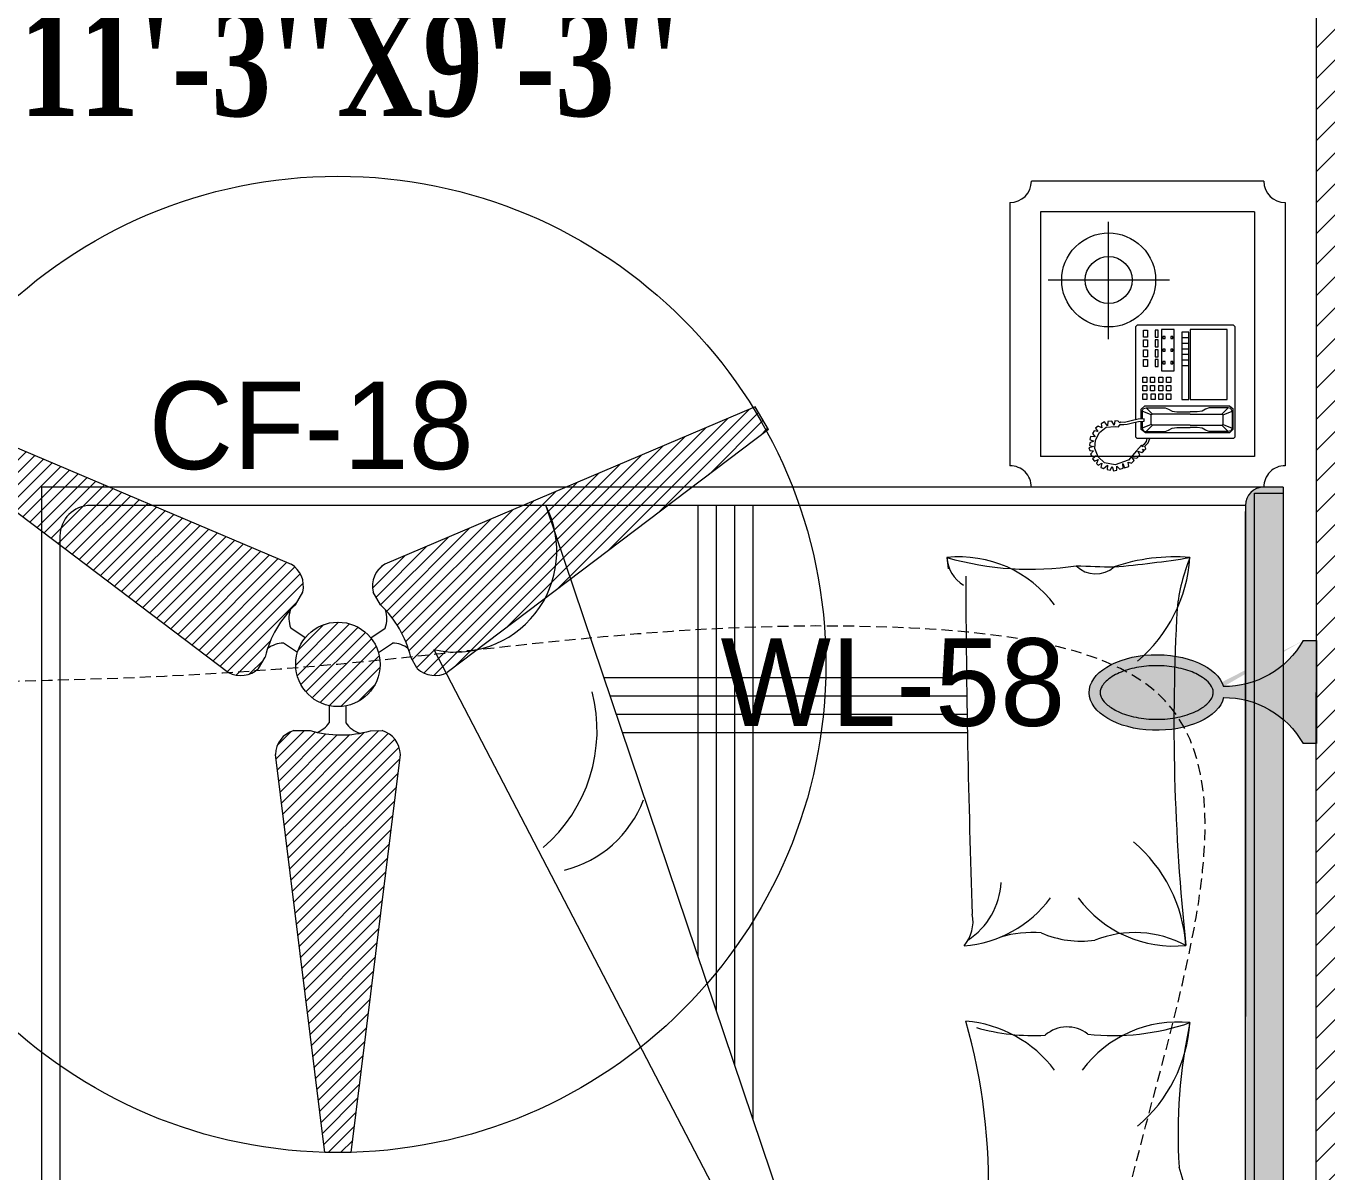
# Model space of a CAD drawing. Header units: inches. Extents: x 109699 to 44449955, y -10987 to 15824140.
# Drawn here: x 197647.9 to 197722.2, y -3392.6 to -3327.2 of the extents above; entities that cross this region are included whole.
import ezdxf

# ---------------------------------------------------------------- set-up
doc = ezdxf.new("R2010")
doc.units = ezdxf.units.IN
doc.header["$LTSCALE"] = 5
doc.header["$MEASUREMENT"] = 0
doc.linetypes.add('DASHED2', pattern=[0.375, 0.25, -0.125])
doc.layers.get('0').update_dxf_attribs({"color": 123})
for name, color, linetype, lineweight in [('@NORMAL', 7, 'Continuous', 5), ('E-CF-Ceiling-Fan', 30, 'Continuous', 13), ('E-Con-Point', 5, 'DASHED2', 13), ('E-WL-Wall-Light', 232, 'Continuous', 15), ('fixture', 255, 'Continuous', 0), ('ha', 252, 'Continuous', 5), ('WALL-1', 8, 'Continuous', 9)]:
    doc.layers.add(name, color=color, linetype=linetype, lineweight=lineweight)
doc.layers.add('FURNITUR', color=7, linetype='Continuous', lineweight=5, true_color=0xe8e8e8)
doc.layers.add('T', color=8, linetype='Continuous')
doc.styles.get("Standard").update_dxf_attribs({"font": 'times.ttf'})
doc.styles.add('style2', font='ARIALN.TTF', dxfattribs={"width": 0.75, "height": 3})

# ---------------------------------------------------------------- blocks, each defined once
blk = doc.blocks.new('tgfre')
at = {"layer": 'fixture'}
h = blk.add_hatch(color=256, dxfattribs=at)
edge = h.paths.add_edge_path()
edge.add_line((17689.79332129713, -2545028.964245582), (17718.97156130848, -2545028.964245582))
edge.add_ellipse((17718.97156130848, -2545027.915925581), major_axis=(0.7412741810021313, 0.7412741810021312), ratio=0.999999999963271, start_angle=225.0000000010522, end_angle=315.0000355364076)
edge.add_line((17720.01988130889, -2545027.915924931), (17720.01988130884, -2545027.915925581))
edge.add_line((17720.01988130884, -2545027.915925581), (17720.01988130884, -2545026.804643255))
edge.add_line((17720.01988130884, -2545026.804643255), (17719.45594405886, -2545026.804643255))
edge.add_line((17719.45594405886, -2545026.804643255), (17719.45594405886, -2545028.442643255))
edge.add_line((17719.45594405886, -2545028.442643255), (17659.91620128561, -2545028.442643255))
edge.add_line((17659.91620128561, -2545028.442643255), (17659.91620128561, -2545026.804643255))
edge.add_line((17659.91620128561, -2545026.804643255), (17659.56676128539, -2545026.804643255))
edge.add_line((17659.56676128539, -2545026.804643255), (17659.56676128539, -2545027.915925581))
edge.add_ellipse((17660.6150812858, -2545027.915925581), major_axis=(0.7412741809921982, 0.7412741809921981), ratio=0.9999999999881061, start_angle=134.9999999996593, end_angle=225.0001842073806)
edge.add_line((17660.61508465616, -2545028.964245581), (17660.61508128577, -2545028.964245581))
edge.add_line((17660.61508128577, -2545028.964245582), (17689.79332129713, -2545028.964245582))
blk.add_hatch(color=256, dxfattribs=at).paths.add_polyline_path([(17659.91620128561, -2545026.804643255), (17659.91620128561, -2545028.442643255), (17719.45594405886, -2545028.442643255), (17719.45594405886, -2545026.804643255)])
for p, q in [((17643.31780127913, -2545026.692885581), (17658.343721285, -2545026.692885581)), ((17659.56676128539, -2545026.804643255), (17659.56676128539, -2545097.740963253)), ((17659.56676128539, -2545026.804643255), (17720.01988130884, -2545026.804643255)), ((17659.91620128561, -2545028.442643255), (17659.91620128561, -2545026.804643255)), ((17659.91620128561, -2545026.804643255), (17719.45594405886, -2545026.804643255)), ((17719.45594405886, -2545026.804643255), (17720.01988130884, -2545026.804643255)), ((17719.45594405886, -2545026.804643255), (17719.45594405886, -2545028.442643255)), ((17720.01988130884, -2545026.804643255), (17720.01988130884, -2545027.915925581)), ((17720.01988130884, -2545097.740963253), (17720.01988130884, -2545026.804643255)), ((17721.2426569502, -2545026.716426946), (17736.26857695606, -2545026.716426946)), ((17642.09476127854, -2545027.915925581), (17642.09476127854, -2545041.194645581)), ((17643.84196127931, -2545028.440085581), (17657.81956128482, -2545028.440085581)), ((17643.84196127931, -2545028.440085581), (17643.84196127931, -2545040.670485581)), ((17657.81956128482, -2545028.440085581), (17657.81956128482, -2545040.670485581)), ((17659.56676128536, -2545027.915925581), (17659.56676128536, -2545041.194645581)), ((17719.45594405886, -2545028.442643255), (17659.91620128561, -2545028.442643255)), ((17720.01961694984, -2545027.939466946), (17720.01961694984, -2545041.218186945)), ((17721.76681695037, -2545028.463626945), (17735.74441695589, -2545028.463626945)), ((17721.76681695037, -2545028.463626945), (17721.76681695037, -2545040.694026945)), ((17735.74441695589, -2545028.463626945), (17735.74441695589, -2545040.694026945)), ((17737.49161695666, -2545027.939466946), (17737.49161695666, -2545041.218186945)), ((17660.61508128577, -2545028.964245582), (17689.79332129713, -2545028.964245582)), ((17660.61508128577, -2545028.964245582), (17660.61508128577, -2545094.945443253)), ((17689.79332129713, -2545028.964245582), (17660.9496985357, -2545028.964245582)), ((17718.97156130848, -2545028.964245582), (17689.79332129713, -2545028.964245582)), ((17718.97156130848, -2545094.945443253), (17718.97156130848, -2545028.964245582)), ((17729.63509071153, -2545039.852588492), (17729.63509071153, -2545029.03529376)), ((17650.40194669322, -2545029.560375268), (17650.32206470935, -2545029.640257252)), ((17650.32206470935, -2545029.640257252), (17650.32206470935, -2545035.152114148)), ((17650.40194669322, -2545029.560375268), (17656.71262343187, -2545029.560375268)), ((17650.56171066148, -2545029.99972618), (17650.56171066148, -2545032.116598757)), ((17654.55580986282, -2545029.99972618), (17650.56171066148, -2545029.99972618)), ((17654.55580986282, -2545032.116598757), (17654.55580986282, -2545029.99972618)), ((17654.91527879113, -2545029.879903204), (17655.07504275913, -2545029.680198244)), ((17654.91527879113, -2545034.712763236), (17654.91527879113, -2545029.879903204)), ((17655.07504275913, -2545029.80002122), (17655.03510176705, -2545029.959785188)), ((17655.03510176705, -2545029.959785188), (17655.03510176705, -2545031.038191972)), ((17655.03510176705, -2545029.959785188), (17655.39457069535, -2545030.319254116)), ((17655.07504275913, -2545029.680198244), (17656.2732725197, -2545029.680198244)), ((17655.23480672712, -2545029.720139236), (17655.07504275913, -2545029.80002122)), ((17655.23480672712, -2545029.720139236), (17656.19339053557, -2545029.720139236)), ((17655.43451168717, -2545030.239372132), (17655.23480672712, -2545029.720139236)), ((17655.99368557552, -2545030.239372132), (17656.19339053557, -2545029.720139236)), ((17656.39309549562, -2545029.959785188), (17656.03362656757, -2545030.319254116)), ((17656.19339053557, -2545029.720139236), (17656.35315450357, -2545029.80002122)), ((17656.2732725197, -2545029.680198244), (17656.47297747975, -2545029.879903204)), ((17656.35315450357, -2545029.80002122), (17656.39309549562, -2545029.959785188)), ((17656.39309549562, -2545029.959785188), (17656.39309549562, -2545031.038191972)), ((17656.47297747975, -2545029.879903204), (17656.47297747975, -2545034.672822244)), ((17656.71262343187, -2545029.560375268), (17656.79250541574, -2545029.640257252)), ((17656.79250541574, -2545029.640257252), (17656.79250541574, -2545035.152114148)), ((17655.39457069535, -2545030.319254116), (17655.43451168717, -2545030.239372132)), ((17655.39457069535, -2545032.116598757), (17655.39457069535, -2545030.319254116)), ((17655.99368557552, -2545030.239372132), (17655.43451168717, -2545030.239372132)), ((17656.03362656757, -2545030.319254116), (17655.99368557552, -2545030.239372132)), ((17656.03362656757, -2545032.116598757), (17656.03362656757, -2545030.319254116)), ((17655.03510176705, -2545031.038191972), (17655.11498375118, -2545031.237896932)), ((17655.11498375118, -2545031.237896932), (17655.23480672712, -2545031.437601892)), ((17655.23480672712, -2545031.437601892), (17655.27474771917, -2545031.717188836)), ((17656.19339053557, -2545031.437601892), (17656.15344954352, -2545031.717188836)), ((17656.31321351152, -2545031.237896932), (17656.19339053557, -2545031.437601892)), ((17656.39309549562, -2545031.038191972), (17656.31321351152, -2545031.237896932)), ((17650.56171066148, -2545032.116598757), (17654.55580986282, -2545032.116598757)), ((17650.72147462948, -2545032.19648074), (17650.72147462948, -2545032.59589066)), ((17654.55580986282, -2545032.19648074), (17650.72147462948, -2545032.19648074)), ((17651.04100256547, -2545032.19648074), (17651.04100256547, -2545032.59589066)), ((17651.3605305017, -2545032.19648074), (17651.3605305017, -2545032.59589066)), ((17651.68005843769, -2545032.19648074), (17651.68005843769, -2545032.59589066)), ((17651.99958637392, -2545032.19648074), (17651.99958637392, -2545032.59589066)), ((17652.31911431017, -2545032.19648074), (17652.31911431017, -2545032.59589066)), ((17652.63864224614, -2545032.19648074), (17652.63864224614, -2545032.59589066)), ((17654.55580986282, -2545032.59589066), (17654.55580986282, -2545032.19648074)), ((17655.27474771917, -2545031.717188836), (17655.27474771917, -2545032.116598757)), ((17655.27474771917, -2545032.875477604), (17655.27474771917, -2545032.116598757)), ((17655.39457069535, -2545032.116598757), (17655.39457069535, -2545034.273412324)), ((17656.03362656757, -2545032.116598757), (17656.03362656757, -2545034.273412324)), ((17656.15344954352, -2545031.717188836), (17656.15344954352, -2545032.116598757)), ((17656.15344954352, -2545032.875477604), (17656.15344954352, -2545032.116598757)), ((17650.56171066148, -2545033.035241572), (17650.56171066148, -2545033.754179428)), ((17652.91822919031, -2545033.035241572), (17650.56171066148, -2545033.035241572)), ((17650.72147462948, -2545032.59589066), (17654.55580986282, -2545032.59589066)), ((17652.91822919031, -2545033.754179428), (17652.91822919031, -2545033.035241572)), ((17655.23480672712, -2545033.155064548), (17655.27474771917, -2545032.875477604)), ((17656.19339053557, -2545033.155064548), (17656.15344954352, -2545032.875477604)), ((17647.73644824015, -2545040.232594247), (17647.73644824015, -2545033.309525618)), ((17650.56171066148, -2545033.754179428), (17652.91822919031, -2545033.754179428)), ((17650.96112058157, -2545033.115123556), (17650.96112058157, -2545033.234946532)), ((17651.08094355752, -2545033.115123556), (17650.96112058157, -2545033.115123556)), ((17650.96112058157, -2545033.234946532), (17651.08094355752, -2545033.234946532)), ((17650.96112058157, -2545033.554474468), (17650.96112058157, -2545033.674297444)), ((17651.08094355752, -2545033.554474468), (17650.96112058157, -2545033.554474468)), ((17650.96112058157, -2545033.674297444), (17651.08094355752, -2545033.674297444)), ((17651.08094355752, -2545033.234946532), (17651.08094355752, -2545033.115123556)), ((17651.08094355752, -2545033.674297444), (17651.08094355752, -2545033.554474468)), ((17651.79988141387, -2545033.115123556), (17651.68005843769, -2545033.115123556)), ((17651.68005843769, -2545033.115123556), (17651.68005843769, -2545033.234946532)), ((17651.68005843769, -2545033.234946532), (17651.79988141387, -2545033.234946532)), ((17651.79988141387, -2545033.554474468), (17651.68005843769, -2545033.554474468)), ((17651.68005843769, -2545033.554474468), (17651.68005843769, -2545033.674297444)), ((17651.68005843769, -2545033.674297444), (17651.79988141387, -2545033.674297444)), ((17651.79988141387, -2545033.234946532), (17651.79988141387, -2545033.115123556)), ((17651.79988141387, -2545033.674297444), (17651.79988141387, -2545033.554474468)), ((17652.51881927022, -2545033.115123556), (17652.39899629404, -2545033.115123556)), ((17652.39899629404, -2545033.115123556), (17652.39899629404, -2545033.234946532)), ((17652.39899629404, -2545033.234946532), (17652.51881927022, -2545033.234946532)), ((17652.51881927022, -2545033.554474468), (17652.39899629404, -2545033.554474468)), ((17652.39899629404, -2545033.554474468), (17652.39899629404, -2545033.674297444)), ((17652.39899629404, -2545033.674297444), (17652.51881927022, -2545033.674297444)), ((17652.51881927022, -2545033.234946532), (17652.51881927022, -2545033.115123556)), ((17652.51881927022, -2545033.674297444), (17652.51881927022, -2545033.554474468)), ((17653.27769811839, -2545033.474592484), (17653.27769811839, -2545033.234946532)), ((17653.27769811839, -2545033.234946532), (17653.59722605461, -2545033.234946532)), ((17653.59722605461, -2545033.474592484), (17653.27769811839, -2545033.474592484)), ((17653.27769811839, -2545033.913943396), (17653.27769811839, -2545033.674297444)), ((17653.27769811839, -2545033.674297444), (17653.59722605461, -2545033.674297444)), ((17653.59722605461, -2545033.234946532), (17653.59722605461, -2545033.474592484)), ((17653.59722605461, -2545033.674297444), (17653.59722605461, -2545033.913943396)), ((17653.75699002261, -2545033.234946532), (17654.07651795883, -2545033.234946532)), ((17653.75699002261, -2545033.474592484), (17653.75699002261, -2545033.234946532)), ((17654.07651795883, -2545033.474592484), (17653.75699002261, -2545033.474592484)), ((17653.75699002261, -2545033.913943396), (17653.75699002261, -2545033.674297444)), ((17653.75699002261, -2545033.674297444), (17654.07651795883, -2545033.674297444)), ((17654.07651795883, -2545033.234946532), (17654.07651795883, -2545033.474592484)), ((17654.07651795883, -2545033.674297444), (17654.07651795883, -2545033.913943396)), ((17654.23628192683, -2545033.474592484), (17654.23628192683, -2545033.234946532)), ((17654.23628192683, -2545033.234946532), (17654.55580986282, -2545033.234946532)), ((17654.55580986282, -2545033.474592484), (17654.23628192683, -2545033.474592484)), ((17654.23628192683, -2545033.913943396), (17654.23628192683, -2545033.674297444)), ((17654.23628192683, -2545033.674297444), (17654.55580986282, -2545033.674297444)), ((17654.55580986282, -2545033.234946532), (17654.55580986282, -2545033.474592484)), ((17654.55580986282, -2545033.674297444), (17654.55580986282, -2545033.913943396)), ((17655.03510176705, -2545033.554474468), (17655.11498375118, -2545033.354769508)), ((17655.03510176705, -2545034.632881252), (17655.03510176705, -2545033.554474468)), ((17655.11498375118, -2545033.354769508), (17655.23480672712, -2545033.155064548)), ((17656.31321351152, -2545033.354769508), (17656.19339053557, -2545033.155064548)), ((17656.39309549562, -2545033.554474468), (17656.31321351152, -2545033.354769508)), ((17656.39309549562, -2545034.632881252), (17656.39309549562, -2545033.554474468)), ((17650.6016516533, -2545033.953884388), (17650.6016516533, -2545034.113648356)), ((17651.00106157365, -2545033.953884388), (17650.6016516533, -2545033.953884388)), ((17650.6016516533, -2545034.113648356), (17651.00106157365, -2545034.113648356)), ((17650.6016516533, -2545034.552999268), (17651.00106157365, -2545034.552999268)), ((17650.6016516533, -2545034.79264522), (17650.6016516533, -2545034.552999268)), ((17651.00106157365, -2545034.113648356), (17651.00106157365, -2545033.953884388)), ((17651.00106157365, -2545034.552999268), (17651.00106157365, -2545034.79264522)), ((17651.16082554165, -2545033.953884388), (17651.16082554165, -2545034.113648356)), ((17651.56023546174, -2545033.953884388), (17651.16082554165, -2545033.953884388)), ((17651.16082554165, -2545034.113648356), (17651.56023546174, -2545034.113648356)), ((17651.16082554165, -2545034.79264522), (17651.16082554165, -2545034.552999268)), ((17651.16082554165, -2545034.552999268), (17651.56023546174, -2545034.552999268)), ((17651.56023546174, -2545034.113648356), (17651.56023546174, -2545033.953884388)), ((17651.56023546174, -2545034.552999268), (17651.56023546174, -2545034.79264522)), ((17651.71999942974, -2545033.953884388), (17651.71999942974, -2545034.113648356)), ((17652.11940934986, -2545033.953884388), (17651.71999942974, -2545033.953884388)), ((17651.71999942974, -2545034.113648356), (17652.11940934986, -2545034.113648356)), ((17651.71999942974, -2545034.552999268), (17652.11940934986, -2545034.552999268)), ((17651.71999942974, -2545034.79264522), (17651.71999942974, -2545034.552999268)), ((17652.11940934986, -2545034.113648356), (17652.11940934986, -2545033.953884388)), ((17652.11940934986, -2545034.552999268), (17652.11940934986, -2545034.79264522)), ((17652.67858323822, -2545033.953884388), (17652.27917331809, -2545033.953884388)), ((17652.27917331809, -2545033.953884388), (17652.27917331809, -2545034.113648356)), ((17652.27917331809, -2545034.113648356), (17652.67858323822, -2545034.113648356)), ((17652.27917331809, -2545034.79264522), (17652.27917331809, -2545034.552999268)), ((17652.27917331809, -2545034.552999268), (17652.67858323822, -2545034.552999268)), ((17652.67858323822, -2545034.113648356), (17652.67858323822, -2545033.953884388)), ((17652.67858323822, -2545034.552999268), (17652.67858323822, -2545034.79264522)), ((17653.59722605461, -2545033.913943396), (17653.27769811839, -2545033.913943396)), ((17653.27769811839, -2545034.3932353), (17653.27769811839, -2545034.153589348)), ((17653.27769811839, -2545034.153589348), (17653.59722605461, -2545034.153589348)), ((17653.59722605461, -2545034.3932353), (17653.27769811839, -2545034.3932353)), ((17653.59722605461, -2545034.153589348), (17653.59722605461, -2545034.3932353)), ((17654.07651795883, -2545033.913943396), (17653.75699002261, -2545033.913943396)), ((17653.75699002261, -2545034.153589348), (17654.07651795883, -2545034.153589348)), ((17653.75699002261, -2545034.3932353), (17653.75699002261, -2545034.153589348)), ((17654.07651795883, -2545034.3932353), (17653.75699002261, -2545034.3932353)), ((17654.07651795883, -2545034.153589348), (17654.07651795883, -2545034.3932353)), ((17654.55580986282, -2545033.913943396), (17654.23628192683, -2545033.913943396)), ((17654.23628192683, -2545034.113648356), (17654.55580986282, -2545034.113648356)), ((17654.23628192683, -2545034.353294308), (17654.23628192683, -2545034.113648356)), ((17654.55580986282, -2545034.353294308), (17654.23628192683, -2545034.353294308)), ((17654.55580986282, -2545034.113648356), (17654.55580986282, -2545034.353294308)), ((17655.03510176705, -2545034.632881252), (17655.39457069535, -2545034.273412324)), ((17655.43451168717, -2545034.353294308), (17655.23480672712, -2545034.872527204)), ((17655.39457069535, -2545034.273412324), (17655.43451168717, -2545034.353294308)), ((17655.99368557552, -2545034.353294308), (17655.43451168717, -2545034.353294308)), ((17656.03362656757, -2545034.273412324), (17655.99368557552, -2545034.353294308)), ((17655.99368557552, -2545034.353294308), (17656.19339053557, -2545034.872527204)), ((17656.39309549562, -2545034.632881252), (17656.03362656757, -2545034.273412324)), ((17657.03222397459, -2545034.522319588), (17656.79250541574, -2545034.433176292)), ((17657.14478733874, -2545034.634953209), (17657.03222397459, -2545034.522319588)), ((17734.92281371579, -2545034.455995287), (17724.43550321204, -2545034.455995287)), ((17650.32206470935, -2545035.152114148), (17650.40194669322, -2545035.231996132)), ((17655.71208607324, -2545035.231996132), (17650.40194669322, -2545035.231996132)), ((17651.00106157365, -2545034.79264522), (17650.6016516533, -2545034.79264522)), ((17651.56023546174, -2545034.79264522), (17651.16082554165, -2545034.79264522)), ((17652.11940934986, -2545034.79264522), (17651.71999942974, -2545034.79264522)), ((17652.67858323822, -2545034.79264522), (17652.27917331809, -2545034.79264522)), ((17653.27769811839, -2545034.832586212), (17653.27769811839, -2545034.59294026)), ((17653.27769811839, -2545034.59294026), (17653.59722605461, -2545034.59294026)), ((17653.59722605461, -2545034.832586212), (17653.27769811839, -2545034.832586212)), ((17653.59722605461, -2545034.59294026), (17653.59722605461, -2545034.832586212)), ((17653.75699002261, -2545034.832586212), (17653.75699002261, -2545034.59294026)), ((17653.75699002261, -2545034.59294026), (17654.07651795883, -2545034.59294026)), ((17654.07651795883, -2545034.832586212), (17653.75699002261, -2545034.832586212)), ((17654.07651795883, -2545034.59294026), (17654.07651795883, -2545034.832586212)), ((17654.23628192683, -2545034.59294026), (17654.55580986282, -2545034.59294026)), ((17654.23628192683, -2545034.832586212), (17654.23628192683, -2545034.59294026)), ((17654.55580986282, -2545034.832586212), (17654.23628192683, -2545034.832586212)), ((17654.55580986282, -2545034.59294026), (17654.55580986282, -2545034.832586212)), ((17655.11498375118, -2545034.912468196), (17654.91527879113, -2545034.712763236)), ((17655.07504275913, -2545034.79264522), (17655.03510176705, -2545034.632881252)), ((17655.23480672712, -2545034.872527204), (17655.07504275913, -2545034.79264522)), ((17655.67674789164, -2545034.912468196), (17655.11498375118, -2545034.912468196)), ((17655.23480672712, -2545034.872527204), (17655.67610032868, -2545034.872527204)), ((17655.79398061548, -2545034.752704228), (17655.67415763927, -2545034.752704228)), ((17655.67415763927, -2545034.752704228), (17655.67974206124, -2545035.097145343)), ((17655.67974206124, -2545035.097145343), (17655.77673816163, -2545035.501547888)), ((17655.81715320126, -2545035.072881205), (17655.79398061548, -2545034.752704228)), ((17655.80265271978, -2545034.872527204), (17656.19339053557, -2545034.872527204)), ((17656.2732725197, -2545034.912468196), (17655.80554342142, -2545034.912468196)), ((17655.87373426178, -2545035.331698817), (17655.81715320126, -2545035.072881205)), ((17656.71262343187, -2545035.231996132), (17655.8519378948, -2545035.231996132)), ((17656.19339053557, -2545034.872527204), (17656.35315450357, -2545034.79264522)), ((17656.47297747975, -2545034.672822244), (17656.2732725197, -2545034.912468196)), ((17656.35315450357, -2545034.79264522), (17656.39309549562, -2545034.632881252)), ((17656.79250541574, -2545035.152114148), (17656.71262343187, -2545035.231996132)), ((17656.79250541574, -2545034.59294026), (17656.96890705641, -2545034.641992799)), ((17656.96890705641, -2545034.641992799), (17657.13071692167, -2545034.768705601)), ((17657.13071692167, -2545034.768705601), (17657.17292820031, -2545034.825022412)), ((17657.2292098685, -2545034.712388792), (17657.14478733874, -2545034.634953209)), ((17657.17292820031, -2545034.825022412), (17657.25735073033, -2545034.817982779)), ((17657.25735073033, -2545034.817982779), (17657.17292820031, -2545034.902457995)), ((17657.17292820031, -2545034.902457995), (17657.49654790314, -2545035.191081595)), ((17657.37694931673, -2545034.656071981), (17657.2292098685, -2545034.712388792)), ((17657.44730142973, -2545034.726468015), (17657.37694931673, -2545034.656071981)), ((17657.3910197338, -2545034.846141185), (17657.44730142973, -2545034.726468015)), ((17657.48951268088, -2545034.768705601), (17657.3910197338, -2545034.846141185)), ((17657.59504085022, -2545034.88133918), (17657.48951268088, -2545034.768705601)), ((17657.49654790314, -2545035.191081595), (17658.02418872216, -2545035.641615993)), ((17657.5106183202, -2545035.113646012), (17657.59504085022, -2545034.88133918)), ((17657.72870988114, -2545035.001012392), (17657.5106183202, -2545035.113646012)), ((17657.91162535801, -2545035.177002372), (17657.72870988114, -2545035.001012392)), ((17657.86941407938, -2545035.430427975), (17657.91162535801, -2545035.177002372)), ((17655.77673816163, -2545035.501547888), (17655.87373426178, -2545035.881686296)), ((17655.87373426178, -2545035.881686296), (17655.86565126377, -2545036.091975597)), ((17655.97073036194, -2545035.711837225), (17655.87373426178, -2545035.331698817)), ((17655.99497938086, -2545035.905950434), (17655.97073036194, -2545035.711837225)), ((17655.98689638288, -2545036.116239771), (17655.99497938086, -2545035.905950434)), ((17658.05232958397, -2545035.317794397), (17657.86941407938, -2545035.430427975)), ((17658.03189753456, -2545035.655220868), (17658.29863681633, -2545036.415497648)), ((17658.20710422675, -2545035.479705195), (17658.05232958397, -2545035.317794397)), ((17658.14378733627, -2545035.655695175), (17658.20710422675, -2545035.479705195)), ((17658.38754991847, -2545035.630956694), (17658.14505965562, -2545035.655220868)), ((17658.2258897351, -2545035.962566791), (17658.46029697525, -2545035.873598214)), ((17658.48454601859, -2545035.954478745), (17658.2258897351, -2545035.962566791)), ((17658.46029697525, -2545035.873598214), (17658.38754991847, -2545035.630956694)), ((17658.54112707914, -2545036.140503908), (17658.48454601859, -2545035.954478745)), ((17651.12059096288, -2545036.778774595), (17644.40871224046, -2545036.778774595)), ((17655.80098718058, -2545036.229472485), (17655.78482115964, -2545036.423585693)), ((17655.78482115964, -2545036.423585693), (17656.01922842447, -2545036.464025959)), ((17656.01922842447, -2545036.464025959), (17655.79290418231, -2545036.601522811)), ((17655.79290418231, -2545036.601522811), (17655.80907020325, -2545036.819900193)), ((17655.88990028246, -2545036.140503908), (17655.80098718058, -2545036.229472485)), ((17655.86565126377, -2545036.091975597), (17655.88990028246, -2545036.140503908)), ((17656.13239054527, -2545036.221384402), (17655.98689638288, -2545036.116239771)), ((17656.10005850368, -2545036.407409602), (17656.13239054527, -2545036.221384402)), ((17656.14047354355, -2545036.916956816), (17656.10005850368, -2545036.407409602)), ((17658.29863681633, -2545036.415497648), (17658.18547469523, -2545037.022101448)), ((17658.37138389752, -2545036.302264933), (17658.54112707914, -2545036.140503908)), ((17658.58962511702, -2545036.302264933), (17658.37138389752, -2545036.302264933)), ((17658.37946689577, -2545036.577258673), (17658.63004015663, -2545036.504466188)), ((17658.58962511702, -2545036.698579433), (17658.37946689577, -2545036.577258673)), ((17658.5572930754, -2545036.860340459), (17658.58962511702, -2545036.698579433)), ((17658.63004015663, -2545036.504466188), (17658.58962511702, -2545036.302264933)), ((17655.80907020325, -2545036.819900193), (17656.06772646232, -2545036.844164331)), ((17656.06772646232, -2545036.844164331), (17655.84140222019, -2545037.022101448)), ((17655.84140222019, -2545037.022101448), (17655.94648134301, -2545037.208126647)), ((17655.94648134301, -2545037.208126647), (17656.1889715814, -2545037.159598336)), ((17656.1889715814, -2545037.159598336), (17656.07580948502, -2545037.386063764)), ((17656.07580948502, -2545037.386063764), (17656.1970546041, -2545037.531648662)), ((17656.44762786492, -2545037.305183233), (17656.14047354355, -2545036.916956816)), ((17656.1970546041, -2545037.531648662), (17656.38296380636, -2545037.39415181)), ((17656.38296380636, -2545037.39415181), (17656.35063176477, -2545037.612529193)), ((17656.87602730561, -2545037.531648662), (17656.44762786492, -2545037.305183233)), ((17657.36100783126, -2545037.572088927), (17656.87602730561, -2545037.531648662)), ((17657.82982231159, -2545037.369887636), (17657.36100783126, -2545037.572088927)), ((17657.80557329266, -2545037.741937999), (17657.78132427373, -2545037.499296478)), ((17657.78132427373, -2545037.499296478), (17657.95106745508, -2545037.709585779)), ((17658.18547469523, -2545037.022101448), (17657.82982231159, -2545037.369887636)), ((17658.08039559709, -2545037.596353065), (17657.98339947229, -2545037.377975719)), ((17657.98339947229, -2545037.377975719), (17658.20972371416, -2545037.475032304)), ((17658.20164071617, -2545037.159598336), (17658.43604795632, -2545037.232390785)), ((17658.31480283724, -2545037.377975719), (17658.20164071617, -2545037.159598336)), ((17658.20972371416, -2545037.475032304), (17658.31480283724, -2545037.377975719)), ((17658.50071203953, -2545037.070629759), (17658.30671981457, -2545036.852252376)), ((17658.30671981457, -2545036.852252376), (17658.5572930754, -2545036.860340459)), ((17658.43604795632, -2545037.232390785), (17658.50071203953, -2545037.070629759)), ((17656.35063176477, -2545037.612529193), (17656.50420892544, -2545037.709585779)), ((17656.50420892544, -2545037.709585779), (17656.69820112601, -2545037.547824753)), ((17656.69820112601, -2545037.547824753), (17656.67395210706, -2545037.814730447)), ((17656.67395210706, -2545037.814730447), (17656.84369528844, -2545037.863258759)), ((17656.84369528844, -2545037.863258759), (17656.94877438684, -2545037.644881376)), ((17656.94877438684, -2545037.644881376), (17657.04577048699, -2545037.863258759)), ((17657.04577048699, -2545037.863258759), (17657.18318165166, -2545037.87943485)), ((17657.18318165166, -2545037.87943485), (17657.23976268753, -2545037.644881376)), ((17657.23976268753, -2545037.644881376), (17657.32867578967, -2545037.903699024)), ((17657.32867578967, -2545037.903699024), (17657.48225295034, -2545037.863258759)), ((17657.48225295034, -2545037.863258759), (17657.49033597304, -2545037.644881376)), ((17657.49033597304, -2545037.644881376), (17657.67624515065, -2545037.806642401)), ((17657.67624515065, -2545037.806642401), (17657.80557329266, -2545037.741937999)), ((17657.95106745508, -2545037.709585779), (17658.08039559709, -2545037.596353065)), ((17643.84196127931, -2545040.670485581), (17657.81956128482, -2545040.670485581)), ((17721.76681695037, -2545040.694026945), (17735.74441695589, -2545040.694026945)), ((17643.31780127913, -2545042.417685581), (17658.343721285, -2545042.417685581)), ((17721.2426569502, -2545042.441226945), (17736.26857695606, -2545042.441226945)), ((17670.44838954456, -2545044.89687155), (17670.44838954456, -2545065.606870901)), ((17671.49670954494, -2545044.882446766), (17671.49670954494, -2545065.253034192)), ((17672.54502954555, -2545044.866155507), (17672.54502954555, -2545064.899197483)), ((17673.5933495459, -2545044.847997619), (17673.5933495459, -2545064.545360774)), ((17719.13960531473, -2545049.172252135), (17660.6565738795, -2545068.911876844)), ((17668.84265702101, -2545075.335634144), (17719.13960531473, -2545049.172252135)), ((17695.68118733293, -2545057.09011063), (17660.61508128577, -2545057.09011063)), ((17692.57530601969, -2545058.13843063), (17660.61508128577, -2545058.13843063)), ((17689.46942470648, -2545059.186750629), (17660.61508128577, -2545059.186750629)), ((17686.363543393, -2545060.23507063), (17660.61508128577, -2545060.23507063)), ((17662.36228128654, -2545096.692643254), (17717.22436130795, -2545096.692643254)), ((17659.56676128539, -2545097.740963253), (17720.01988130884, -2545097.740963253))]:
    blk.add_line(p, q, dxfattribs=at)
for centre, major_axis, ratio, start_param, end_param in [((17642.09476127854, -2545026.692885581), (0.8648198778278127, 0.8648198778278127), 0.9999999999815962, 3.926990816996443, 5.497787143772936), ((17659.56676128536, -2545026.692885581), (0.8648198778264486, 0.8648198778264485), 0.999999999984751, 2.35619449018472, 3.926990816994866), ((17720.01961694984, -2545026.716426946), (-0.8648198778264484, 0.8648198778264485), 0.999999999984751, 2.35619449018472, 3.926990816994866), ((17737.49161695666, -2545026.716426946), (-0.8648198778278127, 0.8648198778278127), 0.9999999999815963, 0.7853981634066498, 2.356194490183143), ((17660.61508128577, -2545027.915925581), (-0.7412741809892912, 0.7412741809892913), 0.9999999999977218, 0.7853981633985874, 2.356194490191206), ((17718.97156130848, -2545027.915925581), (0.7412741809892913, 0.7412741809892912), 0.9999999999977218, 3.92699081698838, 5.497787143780999), ((17729.63509071153, -2545034.455995287), (2.965096723956786, 2.965096723956786), 0.9999999999979776, 5.497787143781126, 11.78097245096071), ((17674.32955761929, -2545033.015640169), (-7.621574899196436, 7.621574899196438), 0.9999999999966472, 0.7034521686545641, 1.111673256604227), ((17667.5264830768, -2545022.614695308), (-7.284339025865555, 7.284339025865555), 0.9999999999870376, 1.963806952785807, 2.256134098131581), ((17662.98815135998, -2545040.672421404), (-6.052860419709783, 6.052860419709785), 0.9999999999980501, 4.632433733463254, 5.427748761502068), ((17607.13951160503, -2545041.264960937), (40.43344295396098, 40.43344295396097), 0.9999999999668296, 5.581734797323774, 5.658168590841135), ((17696.90424968346, -2545032.830184124), (4.80148767357979, 4.801487673579789), 0.9999999999950703, 2.253395006517815, 3.288704753877434), ((17677.66603253892, -2545036.477416792), (9.34650725294381, 9.34650725294381), 0.9999999999911381, 5.38424812159791, 5.832658117851593), ((17689.55072716382, -2545040.672421404), (-6.052860419709783, 6.052860419709785), 0.9999999999980501, 4.632433733463254, 5.427748761502068), ((17696.5005750572, -2545002.898519261), (-21.15430548478198, 21.15430548478198), 0.999999999999357, 2.142283920821784, 2.419522610122943), ((17702.80142664057, -2545045.568999407), (-9.581715043808412, 9.581715043808417), 0.999999999999743, -1.165834720622844, -0.4541049723402379), ((17673.06365379403, -2544914.925439957), (-83.52485605111428, 83.5248560511143), 0.9999999999999984, 2.300577228777077, 2.463710463833169), ((17686.33824084335, -2545040.904405956), (6.052860419705463, 6.052860419705462), 0.99999999999856, 0.8554365456772662, 1.650751573716696), ((17678.98471832398, -2545033.062168676), (-4.801487673579789, 4.801487673579789), 0.9999999999950706, 2.994480553302152, 4.029790300661771), ((17691.18061328691, -2545035.286239496), (-4.366952424934104, 4.366952424934106), 0.99999999999746, 0.292755243035264, 1.164104333420051), ((17711.87036420283, -2545040.904405956), (6.052860419705463, 6.052860419705462), 0.99999999999856, 0.8554365456772662, 1.650751573716696), ((17708.63128554501, -2545027.584745407), (3.861607688792253, 3.861607688792252), 0.999999999999584, 3.780310137491724, 4.431551139582046), ((17704.51684168322, -2545033.062168676), (-4.801487673568309, 4.80148767356831), 0.9999999999989069, 3.468617536284653, 4.029790300659894), ((17728.60435613841, -2545037.465243239), (-12.77581491874902, 12.77581491874902), 0.9999999999891834, 0.4992438592357962, 0.6514842584829568), ((17729.63509071153, -2545034.455995287), (1.482548361980474, 1.482548361980474), 0.9999999999951699, 5.497787143779723, 11.78097245095931), ((17647.73644824015, -2545036.778774595), (-1.897661903342044, 1.897661903342044), 0.9999999999942601, 3.926990816990111, 10.2101761241697), ((17647.73644824015, -2545036.778774595), (0.9488309516675124, 0.9488309516675123), 0.9999999999908132, 5.497787143777544, 11.78097245095713), ((17662.96415838687, -2545037.517042017), (-1.102448012653055, 1.102448012653056), 0.9999999999999545, 3.132405170083446, 4.663019562214575), ((17581.61015783696, -2545034.872070438), (58.35883320381981, 58.35883320381978), 0.9999999999705963, 5.452243507707301, 5.478372883497673), ((17704.51684168322, -2545033.062168676), (4.801487674154708, 4.801487674154707), 0.9999999998801301, 4.816068909878476, 5.039413863042753), ((17712.14158930499, -2545036.470978566), (-1.133333663368411, 1.133333663368411), 0.9999999999876115, 0.5297180378014543, 1.540574951822646), ((17679.61875571372, -2545038.340047881), (4.153826495701253, 4.153826495701252), 0.9999999999923088, 5.096657511720863, 5.629328349409318), ((17692.30724275933, -2545039.149880158), (1.351963359252402, 1.351963359252402), 0.9999999999999313, 1.694423054014936, 3.070069144045654), ((17705.15087907296, -2545038.340047881), (-4.153826495634648, 4.153826495634648), 0.9999999999889267, 3.525861184932488, 4.058532022624131), ((17646.93877302899, -2545041.251110086), (12.24513547722147, 12.24513547722146), 0.9999999999977098, 5.218958635666583, 5.649754553344403), ((17670.34167387959, -2545045.320512589), (4.801487673587746, 4.801487673587745), 0.999999999994828, 1.423684226505278, 2.458993973862464), ((17678.98471832398, -2545045.552497141), (-4.80148767358759, 4.801487673587592), 0.9999999999977194, 4.002356349221028, 4.859501080671604), ((17697.15987131398, -2545045.550519163), (-5.040032741019953, 5.040032741019954), 0.9999999999951115, -0.1375363438338613, 0.6997033025085844), ((17679.35610985881, -2545041.116679943), (8.151668267036735, 8.151668267036735), 0.9999999999954289, 5.214964124877698, 5.559840784276939), ((17705.31719616504, -2545044.866944945), (4.078340214566077, 4.078340214566076), 0.9999999999938577, 5.345282507078382, 6.470934117178472), ((17642.09476127854, -2545042.417685581), (-0.8648198778278127, 0.8648198778278127), 0.9999999999815963, 3.926990816996443, 5.497787143772936), ((17659.56676128536, -2545042.417685581), (-0.8648198778264484, 0.8648198778264485), 0.999999999984751, -0.785398163405073, 0.7853981634050728), ((17691.41235733108, -2545041.167349803), (4.53097488220449, 4.53097488220449), 0.999999999990302, 2.272825078499774, 2.63946220235339), ((17723.56990466159, -2545042.040400274), (-9.25373069536983, 9.253730695369834), 0.999999999999024, 0.6777040404955534, 1.072253443202489), ((17720.01961694984, -2545042.441226945), (0.8648198778264486, 0.8648198778264485), 0.999999999984751, 5.497787143774514, 7.068583470584659), ((17737.49161695666, -2545042.441226945), (0.8648198778278127, 0.8648198778278127), 0.9999999999815962, 0.7853981634066501, 2.356194490183143), ((17681.88104193792, -2545047.182311005), (-3.020890983077819, 3.02089098307782), 0.9999999999933377, 4.513910025168488, 5.436253416970747), ((17699.31430102276, -2545077.298515191), (23.79828175053945, 23.79828175053945), 0.99999999999973, 0.4302350312666292, 1.064006330457687), ((17717.03889570766, -2545024.303008708), (-15.74692476594265, 15.74692476594265), 0.9999999999920598, 1.803795802673357, 2.082417732349874), ((17710.61948507617, -2545044.121304797), (-1.180901493422642, 1.180901493422642), 0.9999999999971299, 0.7814305878650298, 2.597081988017901), ((17662.86891402645, -2544455.958603579), (-416.4767292855888, 416.4767292855889), 0.9999999999998579, 2.35923115214334, 2.392011071090213), ((17684.3755087241, -2545046.634591355), (-1.490628077106551, 1.490628077106551), 0.999999999995515, -1.499254248577064, -0.5869502061760998), ((17663.46670902451, -2545044.030855804), (-1.407227852663188, 1.407227852663188), 0.9999999999895683, 2.4167723173938, 3.377930904139904), ((17662.98815135998, -2545037.478275309), (6.052860420537196, 6.052860420537194), 0.9999999999505341, 3.997029199290837, 4.072580214606678), ((17675.09992130197, -2545069.46307768), (4.623227380008562, 4.623227380008561), 0.9999999999974487, 5.745384866868091, 6.704179791864133), ((17673.44903069997, -2545074.836509078), (-6.243567706311391, 6.243567706311393), 0.9999999999996472, 4.636101309681122, 5.748612376874571), ((17663.22225230158, -2545074.070143119), (4.073721684937504, 4.073721684937503), 0.9999999999972083, 5.276320299667716, 7.530142196727566), ((17662.36228128654, -2545094.945443253), (-1.235456968314272, 1.235456968314273), 0.9999999999996845, 0.7853981633976059, 2.356194490192187)]:
    blk.add_ellipse(centre, major_axis=major_axis, ratio=ratio, start_param=start_param, end_param=end_param, dxfattribs=at)
blk = doc.blocks.new('E-W-LIGHT')
at = {"linetype": 'ByBlock', "ltscale": 0.5}
h = blk.add_hatch(color=256, dxfattribs=at)
h.dxf.hatch_style = 1
h.set_gradient(color1=(255, 255, 255), color2=(255, 255, 0), name='CYLINDER')
edge = h.paths.add_edge_path()
edge.add_spline(control_points=[(-96.71110423948552, 1.235367220396483), (-96.8976251288622, 1.235367220396483), (-97.08530367817384, 1.204590695443009), (-97.49532330615068, 1.060408411101338), (-97.71769888777162, 0.9452617532663472), (-98.18859363857634, 0.6007580769133996), (-98.4360601757027, 0.3712016227401077), (-98.9274233233457, -0.2076466389563343), (-99.17095937526851, -0.5565722783421756), (-99.79256403547286, -1.649000525487912), (-100.1403411294208, -2.496475964584042), (-100.6655547252501, -4.389078901701514), (-100.8435119435345, -5.433326140728264), (-100.996858843053, -7.577941591604359), (-100.9723680002039, -8.677864733885961), (-100.7253955626443, -10.7881619923927), (-100.5027117058065, -11.79805679996582), (-99.90205506231798, -13.59089832466863), (-99.52349327352754, -14.37265162368595), (-98.79708591162027, -15.46144462183512), (-98.46289770719719, -15.83531695936959), (-97.82402795464219, -16.37320808014224), (-97.52292902289115, -16.53708124557815), (-97.0332651008719, -16.69867335386745), (-96.83300356165012, -16.72444707740215), (-96.42760539585558, -16.70413243760904), (-96.21918910161975, -16.65733367471884), (-95.75858057275782, -16.45705756399432), (-95.50712660475898, -16.30138572900886), (-94.98330090317799, -15.85001415615693), (-94.71221849052682, -15.55449414506236), (-94.18744122004225, -14.82684639582039), (-93.93399672563008, -14.39521060388152), (-93.32240182252819, -13.09860869282319), (-93.0057716383552, -12.13470487732181), (-92.57508722519842, -10.03980369670334), (-92.46055768618565, -8.90959698224412), (-92.45565766659526, -6.646794607945969), (-92.56528275998282, -5.514732191470296), (-92.98715107886524, -3.412587944823316), (-93.29985699109132, -2.443281268231641), (-93.99092435031811, -0.9549615958549695), (-94.34810290115182, -0.3877643056552464), (-95.07582621573985, 0.4836147841888085), (-95.44374809115733, 0.7854262440646148), (-96.01798165069457, 1.105607693885873), (-96.24029005175481, 1.180327462172805), (-96.53763867025813, 1.228459302029147), (-96.62438560181026, 1.235367220396483), (-96.71110423948552, 1.235367220396483)], knot_values=[0, 0, 0, 0, 0.194197829587449, 0.194197829587449, 0.388395659174898, 0.388395659174898, 0.582593488762347, 0.582593488762347, 0.776791318349796, 0.776791318349796, 1.110216687407361, 1.110216687407361, 1.443642056464925, 1.443642056464925, 1.77706742552249, 1.77706742552249, 2.110492794580054, 2.110492794580054, 2.443918163637619, 2.443918163637619, 2.701496175378678, 2.701496175378678, 2.959074187119738, 2.959074187119738, 3.169612053741, 3.169612053741, 3.380149920362263, 3.380149920362263, 3.590687786983526, 3.590687786983526, 3.801225653604789, 3.801225653604789, 4.011763520226051, 4.011763520226051, 4.360140390670959, 4.360140390670959, 4.708517261115867, 4.708517261115867, 5.056894131560775, 5.056894131560775, 5.405271002005684, 5.405271002005684, 5.69307956715584, 5.69307956715584, 5.980888132305996, 5.980888132305996, 6.192897451070847, 6.192897451070847, 6.283185307179586, 6.283185307179586, 6.283185307179586, 6.283185307179586], degree=3, periodic=0)
at = {"layer": 'E-WL-Wall-Light', "linetype": 'ByBlock', "ltscale": 0.5}
h = blk.add_hatch(color=256, dxfattribs=at)
h.dxf.hatch_style = 1
edge = h.paths.add_edge_path()
edge.add_ellipse((-96.71110423948552, -7.740473765769313), major_axis=(0, 10.71660606041263), ratio=0.559300439547623, start_angle=187.7376784571124, end_angle=531.0374031504149)
edge.add_arc((-112.001170541625, -18.46997501720373), 14.35701343791298, -60.53601194170483, 0.5736542653427819, ccw=False)
edge.add_line((-104.9392941575301, -30.97012448799713), (-104.939294157532, -33.06572841662167))
edge.add_line((-104.939294157532, -33.06572841662167), (-88.60969415754215, -33.06572841666017))
edge.add_line((-88.60969415754215, -33.06572841666017), (-88.60969415754002, -30.97012448799946))
edge.add_arc((-81.54781777344922, -18.46997501720374), 14.35701343791298, 179.559619270027, 240.5360119417236, ccw=False)
edge = h.paths.add_edge_path(flags=16)
edge.add_spline(control_points=[(-96.71110423948552, 1.235367220396483), (-96.8976251288622, 1.235367220396483), (-97.08530367817384, 1.204590695443009), (-97.49532330615068, 1.060408411101338), (-97.71769888777162, 0.9452617532663472), (-98.18859363857634, 0.6007580769133996), (-98.4360601757027, 0.3712016227401077), (-98.9274233233457, -0.2076466389563343), (-99.17095937526851, -0.5565722783421756), (-99.79256403547286, -1.649000525487912), (-100.1403411294208, -2.496475964584042), (-100.6655547252501, -4.389078901701514), (-100.8435119435345, -5.433326140728264), (-100.996858843053, -7.577941591604359), (-100.9723680002039, -8.677864733885961), (-100.7253955626443, -10.7881619923927), (-100.5027117058065, -11.79805679996582), (-99.90205506231798, -13.59089832466863), (-99.52349327352754, -14.37265162368595), (-98.79708591162027, -15.46144462183512), (-98.46289770719719, -15.83531695936959), (-97.82402795464219, -16.37320808014224), (-97.52292902289115, -16.53708124557815), (-97.0332651008719, -16.69867335386745), (-96.83300356165012, -16.72444707740215), (-96.42760539585558, -16.70413243760904), (-96.21918910161975, -16.65733367471884), (-95.75858057275782, -16.45705756399432), (-95.50712660475898, -16.30138572900886), (-94.98330090317799, -15.85001415615693), (-94.71221849052682, -15.55449414506236), (-94.18744122004225, -14.82684639582039), (-93.93399672563008, -14.39521060388152), (-93.32240182252819, -13.09860869282319), (-93.0057716383552, -12.13470487732181), (-92.57508722519842, -10.03980369670334), (-92.46055768618565, -8.90959698224412), (-92.45565766659526, -6.646794607945969), (-92.56528275998282, -5.514732191470296), (-92.98715107886524, -3.412587944823316), (-93.29985699109132, -2.443281268231641), (-93.99092435031811, -0.9549615958549695), (-94.34810290115182, -0.3877643056552464), (-95.07582621573985, 0.4836147841888085), (-95.44374809115733, 0.7854262440646148), (-96.01798165069457, 1.105607693885873), (-96.24029005175481, 1.180327462172805), (-96.53763867025813, 1.228459302029147), (-96.62438560181026, 1.235367220396483), (-96.71110423948552, 1.235367220396483)], knot_values=[0, 0, 0, 0, 0.194197829587449, 0.194197829587449, 0.388395659174898, 0.388395659174898, 0.582593488762347, 0.582593488762347, 0.776791318349796, 0.776791318349796, 1.110216687407361, 1.110216687407361, 1.443642056464925, 1.443642056464925, 1.77706742552249, 1.77706742552249, 2.110492794580054, 2.110492794580054, 2.443918163637619, 2.443918163637619, 2.701496175378678, 2.701496175378678, 2.959074187119738, 2.959074187119738, 3.169612053741, 3.169612053741, 3.380149920362263, 3.380149920362263, 3.590687786983526, 3.590687786983526, 3.801225653604789, 3.801225653604789, 4.011763520226051, 4.011763520226051, 4.360140390670959, 4.360140390670959, 4.708517261115867, 4.708517261115867, 5.056894131560775, 5.056894131560775, 5.405271002005684, 5.405271002005684, 5.69307956715584, 5.69307956715584, 5.980888132305996, 5.980888132305996, 6.192897451070847, 6.192897451070847, 6.283185307179586, 6.283185307179586, 6.283185307179586, 6.283185307179586], degree=3, periodic=0)
for p, q in [((-104.9392941575301, -30.97012448799713), (-104.939294157532, -33.06572841662167)), ((-88.60969415754215, -33.06572841666017), (-88.60969415754002, -30.97012448803655)), ((-104.939294157532, -33.06572841662167), (-88.60969415754215, -33.06572841666017))]:
    blk.add_line(p, q)
at = {"linetype": 'ByBlock', "ltscale": 0.5}
for centre, start, end in [((-112.001170541625, -18.46997501720374), 299.4639880582952, 0.5736542653427851), ((-81.54781777344922, -18.46997501720374), 179.4263457346572, 240.5360119417045)]:
    blk.add_arc(centre, 14.35701343791298, start, end, dxfattribs=at)
blk.add_ellipse((-96.71110423948552, -7.740473765769313), major_axis=(0, 10.71660606041263), ratio=0.559300439547623, start_param=3.276640619127039, end_param=9.268351136215248, dxfattribs=at)
blk.add_open_spline([(-96.71110423948552, 1.235367220396483), (-96.8976251288622, 1.235367220396483), (-97.08530367817384, 1.204590695443009), (-97.49532330615068, 1.060408411101338), (-97.71769888777162, 0.9452617532663472), (-98.18859363857634, 0.6007580769133996), (-98.4360601757027, 0.3712016227401077), (-98.9274233233457, -0.2076466389563343), (-99.17095937526851, -0.5565722783421756), (-99.79256403547286, -1.649000525487912), (-100.1403411294208, -2.496475964584042), (-100.6655547252501, -4.389078901701514), (-100.8435119435345, -5.433326140728264), (-100.996858843053, -7.577941591604359), (-100.9723680002039, -8.677864733885961), (-100.7253955626443, -10.7881619923927), (-100.5027117058065, -11.79805679996582), (-99.90205506231798, -13.59089832466863), (-99.52349327352754, -14.37265162368595), (-98.79708591162027, -15.46144462183512), (-98.46289770719719, -15.83531695936959), (-97.82402795464219, -16.37320808014224), (-97.52292902289115, -16.53708124557815), (-97.0332651008719, -16.69867335386745), (-96.83300356165012, -16.72444707740215), (-96.42760539585558, -16.70413243760904), (-96.21918910161975, -16.65733367471884), (-95.75858057275782, -16.45705756399432), (-95.50712660475898, -16.30138572900886), (-94.98330090317799, -15.85001415615693), (-94.71221849052682, -15.55449414506236), (-94.18744122004225, -14.82684639582039), (-93.93399672563008, -14.39521060388152), (-93.32240182252819, -13.09860869282319), (-93.0057716383552, -12.13470487732181), (-92.57508722519842, -10.03980369670334), (-92.46055768618565, -8.90959698224412), (-92.45565766659526, -6.646794607945969), (-92.56528275998282, -5.514732191470296), (-92.98715107886524, -3.412587944823316), (-93.29985699109132, -2.443281268231641), (-93.99092435031811, -0.9549615958549695), (-94.34810290115182, -0.3877643056552464), (-95.07582621573985, 0.4836147841888085), (-95.44374809115733, 0.7854262440646148), (-96.01798165069457, 1.105607693885873), (-96.24029005175481, 1.180327462172805), (-96.53763867025813, 1.228459302029147), (-96.62438560181026, 1.235367220396483), (-96.71110423948552, 1.235367220396483)], degree=3, knots=[0, 0, 0, 0, 0.194197829587449, 0.194197829587449, 0.388395659174898, 0.388395659174898, 0.582593488762347, 0.582593488762347, 0.776791318349796, 0.776791318349796, 1.110216687407361, 1.110216687407361, 1.443642056464925, 1.443642056464925, 1.77706742552249, 1.77706742552249, 2.110492794580054, 2.110492794580054, 2.443918163637619, 2.443918163637619, 2.701496175378678, 2.701496175378678, 2.959074187119738, 2.959074187119738, 3.169612053741, 3.169612053741, 3.380149920362263, 3.380149920362263, 3.590687786983526, 3.590687786983526, 3.801225653604789, 3.801225653604789, 4.011763520226051, 4.011763520226051, 4.360140390670959, 4.360140390670959, 4.708517261115867, 4.708517261115867, 5.056894131560775, 5.056894131560775, 5.405271002005684, 5.405271002005684, 5.69307956715584, 5.69307956715584, 5.980888132305996, 5.980888132305996, 6.192897451070847, 6.192897451070847, 6.283185307179586, 6.283185307179586, 6.283185307179586, 6.283185307179586], dxfattribs=at)
blk = doc.blocks.new('1')
at = {"layer": 'E-CF-Ceiling-Fan', "linetype": 'ByBlock', "ltscale": 0.5}
h = blk.add_hatch(dxfattribs=at)
h.set_pattern_fill('ANSI31', color=256, scale=10)
h.set_pattern_definition([(45, (0, 0), (-0.8838834764831843, 0.8838834764831844), [])])
edge = h.paths.add_edge_path()
edge.add_line((209066.544903523, -13067.11685315647), (209064.6438415694, -13070.41407147769))
edge.add_line((209064.6438415694, -13070.41407147769), (209110.249472843, -13104.88204089217))
edge.add_ellipse((209112.0161950886, -13101.65334947437), major_axis=(2.602475337466696, 2.602475337466696), ratio=0.9999999999999906, start_angle=196.3127629962977, end_angle=268.2872464290007)
edge.add_line((209114.5397230216, -13104.33244681023), (209115.4849750511, -13102.69748638713))
edge.add_ellipse((209130.2442591997, -13106.24386666673), major_axis=(10.7334356491749, 10.7334356491749), ratio=0.9999999999981393, start_angle=88.44228272541869, end_angle=121.48902709430789, ccw=False)
edge.add_line((209119.806567247, -13095.22262044099), (209120.8528262952, -13093.41295266685))
edge.add_ellipse((209117.2719126632, -13092.56276837834), major_axis=(2.602475337466932, 2.602475337466932), ratio=0.9999999999995292, start_angle=301.6440633906456, end_angle=373.6185468234727)
edge.add_line((209119.1884486464, -13089.4206917419), (209066.544903523, -13067.11685315647))
edge = h.paths.add_edge_path()
edge.add_ellipse((209131.089283705, -13116.74145270932), major_axis=(2.633110768784475, 2.633110768784475), ratio=0.9999999999997597, start_angle=316.8297377331859, end_angle=387.8389618723904)
edge.add_line((209132.1880164829, -13113.18345735742), (209130.5488454061, -13113.22495130345))
edge.add_ellipse((209126.3035237661, -13098.2962790596), major_axis=(-10.97469841933177, 10.97469841933177), ratio=0.9999999999999191, start_angle=145.1951729281282, end_angle=150.8743574177565, ccw=False)
edge.add_ellipse((209126.3035237661, -13098.2962790596), major_axis=(-10.97469841933177, 10.97469841933177), ratio=0.9999999999999191, start_angle=122.4336804261327, end_angle=145.1951729281282, ccw=False)
edge.add_ellipse((209126.3035237661, -13098.2962790596), major_axis=(-10.97469841933177, 10.97469841933177), ratio=0.9999999999999191, start_angle=118.5749297277244, end_angle=122.4336804261327, ccw=False)
edge.add_line((209121.9149097344, -13113.18345735741), (209119.5749032555, -13113.18345735741))
edge.add_ellipse((209120.6314155011, -13116.70924926331), major_axis=(2.602635845509655, 2.602635845509654), ratio=0.9999999999987026, start_angle=61.6809744807266, end_angle=133.6503259141647)
edge.add_line((209116.9517537436, -13116.62255417043), (209123.9933819142, -13173.42733947012))
edge.add_line((209123.9933819142, -13173.42733947012), (209127.784032512, -13173.43690240765))
edge.add_line((209127.784032512, -13173.43690240765), (209134.8111659948, -13116.62255417052))
h.paths.add_polyline_path([(209119.8508739552, -13103.74154532349, 1), (209131.9120457831, -13103.74154532349, 1)])
edge = h.paths.add_edge_path()
edge.add_line((209187.3717421067, -13070.20410122277), (209185.4890127634, -13066.97304093389))
edge.add_line((209185.4890127634, -13066.97304093389), (209132.574471092, -13089.4206917419))
edge.add_ellipse((209134.4910070752, -13092.56276837834), major_axis=(-2.602475337469112, 2.602475337469112), ratio=0.9999999999994945, start_angle=-13.61854682341294, end_angle=58.35593660933898)
edge.add_line((209130.9100934432, -13093.41295266685), (209131.9563524914, -13095.22262044099))
edge.add_ellipse((209121.5186605386, -13106.24386666673), major_axis=(10.73343564915542, 10.73343564915542), ratio=0.999999999999095, start_angle=328.5109729056215, end_angle=361.55771727458557, ccw=False)
edge.add_line((209136.2779446873, -13102.69748638713), (209137.2231967167, -13104.33244681019))
edge.add_ellipse((209139.7467246498, -13101.65334947437), major_axis=(-2.602475337469201, 2.602475337469201), ratio=0.9999999999990601, start_angle=91.71275357099776, end_angle=163.2982999863874)
edge.add_line((209141.4914892536, -13104.89395933078), (209187.3717421067, -13070.20410122277))
at = {"layer": 'E-CF-Ceiling-Fan', "ltscale": 10}
for p, q in [((209064.6438415694, -13070.41407147769), (209066.544903523, -13067.11685315647)), ((209066.544903523, -13067.11685315647), (209119.1884486464, -13089.42069174189)), ((209185.4947354289, -13066.97061323832), (209132.574471092, -13089.42069174189)), ((209187.3717421067, -13070.20410122277), (209185.4890127634, -13066.97304093388)), ((209064.6438415694, -13070.41407147769), (209110.249472843, -13104.88204089212)), ((209187.3717421067, -13070.20410122277), (209141.4914892536, -13104.8939593308)), ((209119.8065672471, -13095.2226204409), (209120.8528262952, -13093.41295266684)), ((209131.9563524913, -13095.2226204409), (209130.9100934432, -13093.41295266684)), ((209121.1873655701, -13099.95559165538), (209119.1343670181, -13098.56426171081)), ((209130.5755541683, -13099.95559165538), (209132.6285527202, -13098.56426171081)), ((209120.0894197592, -13102.06218894969), (209118.0923406337, -13100.70875594979)), ((209131.6734999792, -13102.06218894969), (209133.6705791047, -13100.70875594979)), ((209114.5397230216, -13104.33244681025), (209115.484975051, -13102.69748638717)), ((209137.2231967167, -13104.33244681025), (209136.2779446873, -13102.69748638717)), ((209124.6292368371, -13109.64068966342), (209124.6292368371, -13112.08558296959)), ((209126.9897148455, -13109.6694233058), (209126.9897148455, -13112.08558296959)), ((209119.5749032554, -13113.18345735741), (209121.9149097344, -13113.18345735741)), ((209130.5488454059, -13113.22495130345), (209132.1880164829, -13113.18345735741)), ((209123.9933819142, -13173.42733947012), (209116.9517537436, -13116.62255417042)), ((209127.784032512, -13173.43690240765), (209134.8111659948, -13116.62255417039)), ((209127.784032512, -13173.43690240765), (209123.9933819142, -13173.42733947012))]:
    blk.add_line(p, q, dxfattribs=at)
for radius in [69.69809221428028, 6.030585913961706]:
    blk.add_circle((209125.8814598692, -13103.74154532349), radius, dxfattribs=at)
for centre, major_axis, ratio, start_param, end_param in [((209117.2719126632, -13092.56276837834), (2.602475337466931, 2.602475337466931), 0.9999999999995293, 5.264682075261256, 6.520873788586199), ((209134.4910070752, -13092.56276837834), (-2.602475337469112, 2.602475337469112), 0.9999999999994945, -0.2376884814055706, 1.018503231918061), ((209130.2442591997, -13106.24386666673), (10.7334356491749, 10.7334356491749), 0.9999999999981393, 1.543609031538261, 2.120383527840273), ((209122.7572162564, -13097.18760929776), (-2.740456939066795, 2.740456939066795), 0.9999999999999716, 0.4622372466417044, 1.148537865656782), ((209121.5186605386, -13106.24386666673), (10.73343564915542, 10.73343564915542), 0.999999999999095, 5.733598106132978, 6.310372602436297), ((209129.0057034835, -13097.18760929378), (-2.740456939069299, 2.740456939069299), 0.9999999999990347, 3.56385111362636, 4.25015173105463), ((209118.1560665238, -13104.58382336606), (2.740456939070688, 2.740456939070688), 0.9999999999982624, 0.801841786050358, 1.428905426830904), ((209133.6068532084, -13104.58382336598), (-2.740456939075534, 2.740456939075535), 0.999999999998016, -1.428905429243861, -0.8018417876198008), ((209112.0161950886, -13101.65334947437), (2.602475337466696, 2.602475337466696), 0.9999999999999905, 3.426304077972683, 4.682495791295461), ((209139.7467246498, -13101.65334947437), (-2.602475337469201, 2.602475337469201), 0.9999999999990602, 1.600689515884098, 2.85688122920773), ((209120.6314155011, -13116.70924926331), (2.602635845509655, 2.602635845509654), 0.9999999999987026, 1.076536090527279, 2.332638233565674), ((209126.3035237661, -13098.2962790596), (-10.97469841933177, 10.97469841933177), 0.999999999999919, 2.069522934069694, 2.63325429377058), ((209121.4571744064, -13109.85887499457), (-2.740456939059593, 2.740456939059593), 0.9999999999952948, 2.745104486731238, 3.314940694839574), ((209130.1617772753, -13109.85887499338), (2.740456939059473, 2.740456939059473), 0.9999999999984862, 2.968244612714574, 3.636223092052213), ((209131.089283705, -13116.74145270932), (2.633110768784475, 2.633110768784475), 0.9999999999997595, 5.52972209167421, 6.769066852189965)]:
    blk.add_ellipse(centre, major_axis=major_axis, ratio=ratio, start_param=start_param, end_param=end_param, dxfattribs=at)

msp = doc.modelspace()

# ---------------------------------------------------------------- hatches: boundary and pattern name
at = {"layer": 'ha'}
h = msp.add_hatch(dxfattribs=at)
h.set_pattern_fill('ANSI31', scale=10, angle=-7.63333123551244e-14, style=0)
h.set_pattern_definition([(44.99999999999989, (144025.1156890542, 2531118.532228567), (-0.8838834764831833, 0.8838834764831855), [])])
h.paths.add_polyline_path([(197726.5662430574, -3477.007487029097), (197721.5662806121, -3477.007487028632), (197721.5662430574, -3436.423710079192), (197651.4036092998, -3436.423984467778), (197651.4036092998, -3431.423984467778), (197721.5662430572, -3431.42405273931), (197721.5855116934, -3298.985237479936), (197726.5662430574, -3298.985237479936)])

# ---------------------------------------------------------------- linework, layer by layer
at = {"layer": 'E-Con-Point', "ltscale": 0.5}
msp.add_spline([(197658.5993471109, -3424.215559992981, 0.2377872779188444), (197659.796875, -3429, 0.2377872779188444), (197669.296875, -3427.204905221382, 0.263215849959245), (197676.2741731118, -3421.835879736032, 0.263215849959245), (197695.296875, -3421.5), (197711.296875, -3392, 0.263215849959245), (197712.4561468899, -3365.22747208515, 0.263215849959245), (197697.296875, -3361.5), (197665.6758854171, -3363.620817545546, 0.08579031639609269), (197612.4828221046, -3364, -16.5590294638172)], degree=3, dxfattribs=at)
at = {"layer": 'WALL-1', "elevation": 0.263215849959245}
msp.add_lwpolyline([(197726.5662430574, -3477.007487029097), (197721.5662806121, -3477.007487028632), (197721.5662430574, -3436.423710079192), (197651.4036092998, -3436.423984467778), (197651.4036092998, -3431.423984467778), (197721.5662430572, -3431.42405273931), (197721.5855116934, -3298.985237479936), (197726.5662430574, -3298.985237479936), (197726.5662430574, -3477.007487028632)], dxfattribs=at)

# ---------------------------------------------------------------- block references
at = {"layer": '@NORMAL', "color": 7, "rotation": 270}
msp.add_blockref('tgfre', (2742746.489055342, 14306.06756595947, 0.3632158499592464), dxfattribs=at)
at = {"layer": 'E-WL-Wall-Light', "xscale": -0.3601041968213394, "yscale": 0.3601041968213394, "zscale": 0.3601041968213394, "rotation": 90}
msp.add_blockref('E-W-LIGHT', (197709.6687698015, -3400.053546601014, 0.263215849959245), dxfattribs=at)
at = {"layer": 'FURNITUR', "xscale": 0.4, "yscale": 0.4, "zscale": 0.4}
msp.add_blockref('1', (114015.3233014695, 1877.875800583849, 0.08579031639609269), dxfattribs=at)

# ---------------------------------------------------------------- texts
at = {"layer": 'E-CF-Ceiling-Fan', "color": 1, "insert": (197654.8600436588, -3347.467176622677, 0.08579031639609269), "char_height": 5, "width": 24.08470202641911, "attachment_point": 1}
msp.add_mtext('{\\fCentury Gothic|b0|i0|c0|p34;\\C256;CF-18}', dxfattribs=at)
at = {"layer": 'E-WL-Wall-Light', "insert": (197687.5375095375, -3367.204645109606, -15.44491995060933), "char_height": 5, "width": 24.08470202641911, "attachment_point": 7}
msp.add_mtext('{\\fCentury Gothic|b0|i0|c0|p34;WL-58}', dxfattribs=at)
at = {"layer": 'T', "insert": (197666.3830159748, -3332.397955111022, -0.3286854745942094), "char_height": 6, "width": 44.92537410357909, "attachment_point": 8, "style": 'style2'}
msp.add_mtext("{\\fRomantic|b1|i0|c2|p2;G.BED\\P11'-3''X9'-3''}", dxfattribs=at)

doc.saveas('drawing.dxf')
